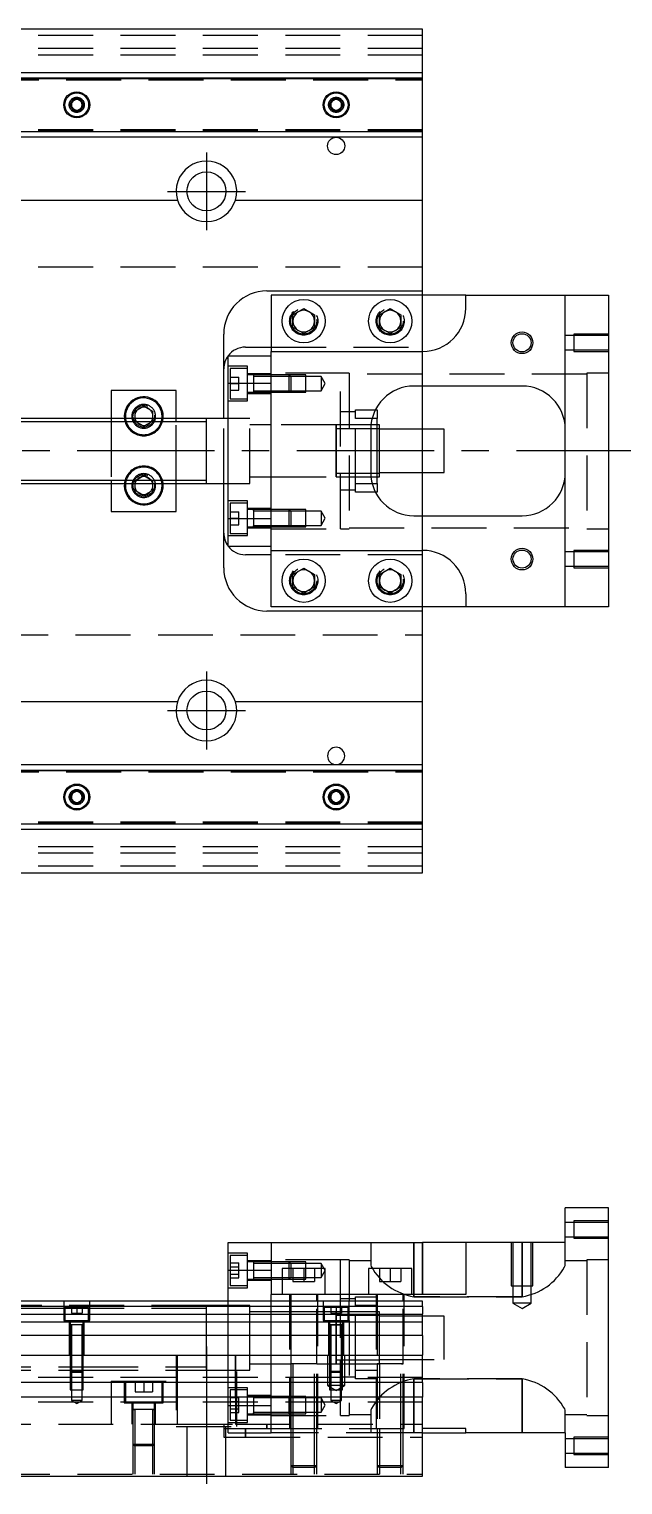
# Model space of a CAD drawing. Extents: x -14 to 591, y -284 to 102.
# Drawn here: x 249 to 386.3, y -239 to 97.5 of the extents above; entities that cross this region are included whole.
import ezdxf

# ---------------------------------------------------------------- set-up
doc = ezdxf.new("R2010")
doc.units = 0
doc.linetypes.add('CENTER', pattern=[50.8, 31.75, -6.35, 6.35, -6.35])
doc.linetypes.add('DASHED', pattern=[19.05, 12.7, -6.35])
doc.layers.get('0').update_dxf_attribs({"linetype": 'CONTINUOUS'})
doc.layers.add('CENTER', color=1, linetype='CENTER')

msp = doc.modelspace()

# ---------------------------------------------------------------- linework, layer by layer
at = {"color": 3, "linetype": 'DASHED'}
for p, q in [((340, 96), (0, 96)), ((340, 93), (0, 93)), ((340, 91.5), (0, 91.5)), ((238.5, 86.1), (340, 86.1)), ((238.5, 85.8), (340, 85.8)), ((245, 86.1147), (340, 86.1147)), ((258.5, 80), (258.516134, 80.21941)), ((321.477374, 80.25955), (321.5, 80)), ((340, 74.2), (238.5, 74.2)), ((340, 73.9), (238.5, 73.9)), ((340, 73.8853), (245, 73.8853)), ((340, 42.5), (12.1, 42.5)), ((340, 24), (340, 36)), ((315.477798, 30.364306), (315.5, 30)), ((329.5, 30), (329.520026, 30.346056)), ((375, 26.999994), (375, 23.000006)), ((383, 26.999994), (375, 26.999994)), ((305, 24), (340, 24)), ((340, 23), (340, 24)), ((375, 26.65), (373, 26.65)), ((383, 26.65), (375, 26.65)), ((305, 15.652476), (305, 22)), ((340, 15), (340, 23)), ((373, 23.35), (375, 23.35)), ((375, 23.35), (383, 23.35)), ((375, 23.000006), (383, 23.000006)), ((299.5, 19.55635), (295, 19.55635)), ((295.5, 19.05635), (295.5, 12.05635)), ((299.5, 19.05635), (295.5, 19.05635)), ((295.5, 17.05635), (297.5, 17.05635)), ((297.5, 15.55635), (297.5, 17.05635)), ((299.5, 11.55635), (299.5, 19.55635)), ((305, 17.80635), (299.5, 17.80635)), ((300.9, 17.55635), (299.5, 17.55635)), ((300.9, 17.55635), (300.895, 17.55635)), ((300.9, 17.556354), (300.9, 13.556344)), ((300.9, 17.55635), (300.9, 17.339888)), ((300.905, 17.55635), (300.9, 17.55635)), ((305, 17.55635), (300.9, 17.55635)), ((300.9, 17.339888), (300.9, 13.77281)), ((305, 17.20635), (300.9, 17.20635)), ((321, 18), (305, 18)), ((309.15, 17.55635), (305, 17.55635)), ((309.150006, 17.556344), (305, 17.556344)), ((309.5, 17.20635), (305, 17.20635)), ((309.15, 13.55635), (309.15, 17.55635)), ((309.5, 17.20635), (309.15, 17.55635)), ((313, 17.556344), (309.150006, 17.556344)), ((309.5, 17.20635), (309.5, 13.90635)), ((313, 17.20635), (309.5, 17.20635)), ((313, 13.556354), (313, 17.556344)), ((316.5, 17.20635), (313, 17.20635)), ((316.5, 17.20635), (316.5, 13.90635)), ((317.452628, 15.55635), (316.5, 17.20635)), ((321, -18), (321, 18)), ((323, 18), (321, 18)), ((323, 18), (323, -18)), ((378, 17.75), (323, 17.75)), ((378, 18), (378, -18)), ((383, 18), (378, 18)), ((295.5, 15.55635), (297.5, 15.55635)), ((295.5, 14.05635), (297.5, 14.05635)), ((297.5, 14.05635), (297.5, 15.55635)), ((299.5, 13.55635), (300.9, 13.55635)), ((300.895, 13.55635), (300.9, 13.55635)), ((300.9, 13.90635), (305, 13.90635)), ((300.9, 13.77281), (300.9, 13.55635)), ((300.9, 13.55635), (300.905, 13.55635)), ((300.9, 13.55635), (305, 13.55635)), ((305, 13.90635), (309.5, 13.90635)), ((305, 13.556354), (309.15, 13.556354)), ((305, 13.55635), (309.15, 13.55635)), ((309.15, 13.55635), (309.5, 13.90635)), ((309.15, 13.556354), (313, 13.556354)), ((309.5, 13.90635), (313, 13.90635)), ((313, 13.90635), (316.5, 13.90635)), ((316.5, 13.90635), (317.452628, 15.55635)), ((295, 11.55635), (299.5, 11.55635)), ((295.5, 12.05635), (299.5, 12.05635)), ((299.5, 13.30635), (305, 13.30635)), ((268, 7.5), (268, 6.75)), ((268, 6.75), (268, -6.75)), ((273.5, 6.8453), (273.5, 7.5)), ((273.665064, 6.75), (273.5, 6.8453)), ((275.5, 5.690598), (273.665064, 6.75)), ((277.334936, 6.75), (275.5, 5.690598)), ((277.5, 6.8453), (277.334936, 6.75)), ((277.5, 7.5), (277.5, 6.8453)), ((277.983582, 8.286038), (278, 8)), ((283, 6.75), (283, 7.5)), ((283, -6.75), (283, 6.75)), ((294, -7.5), (294, 7.5)), ((300, 7.5), (295, 7.5)), ((300, -7.5), (300, 7.5)), ((324.5, 9), (321, 9)), ((324.5, 9.5), (329.069714, 9.5)), ((324.5, 7.5), (324.5, 9.5)), ((324.5, -7.5), (324.5, 7.5)), ((328.317542, 7.5), (324.5, 7.5)), ((305, 6), (300, 6)), ((320, 6), (305, 6)), ((320, 6), (319.995, 6)), ((320, -6.000006), (320, 6.000006)), ((320, 6), (320, -6)), ((320.005, 6), (320, 6)), ((321, 6), (320, 6)), ((321, 5.125), (320, 5.125)), ((324.5, 6), (321, 6)), ((324.5, 5.125), (321, 5.125)), ((328.050126, 6), (324.5, 6)), ((328.000782, 5.125), (324.5, 5.125)), ((340, -5), (340, 5)), ((273.665064, -6.75), (275.5, -5.690598)), ((275.5, -5.690598), (277.334936, -6.75)), ((300, -6), (305, -6)), ((305, -6), (320, -6)), ((319.995, -6), (320, -6)), ((320, -5.125), (321, -5.125)), ((320, -6), (320.005, -6)), ((320, -6), (321, -6)), ((321, -5.125), (324.5, -5.125)), ((321, -6), (324.5, -6)), ((324.5, -5.125), (328.000782, -5.125)), ((324.5, -6), (328.050126, -6)), ((268, -6.75), (268, -7.5)), ((273.5, -6.8453), (273.665064, -6.75)), ((273.5, -7.5), (273.5, -6.8453)), ((277.334936, -6.75), (277.5, -6.8453)), ((277.5, -6.8453), (277.5, -7.5)), ((277.983582, -7.713962), (278, -8)), ((283, -7.5), (283, -6.75)), ((295, -7.5), (300, -7.5)), ((321, -9), (324.5, -9)), ((324.5, -7.5), (328.317542, -7.5)), ((324.5, -9.5), (324.5, -7.5)), ((329.069714, -9.5), (324.5, -9.5)), ((299.5, -11.55635), (295, -11.55635)), ((295.5, -12.05635), (295.5, -19.05635)), ((299.5, -12.05635), (295.5, -12.05635)), ((299.5, -19.55635), (299.5, -11.55635)), ((305, -13.30635), (299.5, -13.30635)), ((295.5, -14.05635), (297.5, -14.05635)), ((295.5, -15.55635), (297.5, -15.55635)), ((297.5, -15.55635), (297.5, -14.05635)), ((297.5, -17.05635), (297.5, -15.55635)), ((300.9, -13.55635), (299.5, -13.55635)), ((300.9, -13.55635), (300.895, -13.55635)), ((300.9, -13.556344), (300.9, -17.556354)), ((300.9, -13.55635), (300.9, -13.77281)), ((300.9, -13.773058), (300.9, -13.55635)), ((305, -13.55635), (300.9, -13.55635)), ((300.905, -13.55635), (300.9, -13.55635)), ((300.9, -13.77281), (300.9, -17.339888)), ((305, -13.90635), (300.9, -13.90635)), ((309.15, -13.55635), (305, -13.55635)), ((309.15, -13.556352), (305, -13.556354)), ((309.5, -13.90635), (305, -13.90635)), ((305, -22), (305, -15.652476)), ((309.15, -17.55635), (309.15, -13.55635)), ((309.5, -13.90635), (309.15, -13.55635)), ((313, -13.556354), (309.15, -13.556352)), ((309.5, -13.90635), (309.5, -17.20635)), ((313, -13.90635), (309.5, -13.90635)), ((313, -17.556344), (313, -13.556354)), ((316.5, -13.90635), (313, -13.90635)), ((316.5, -13.90635), (316.5, -17.20635)), ((317.452628, -15.55635), (316.5, -13.90635)), ((316.5, -17.20635), (317.452628, -15.55635)), ((340, -23), (340, -15)), ((295, -19.55635), (299.5, -19.55635)), ((295.5, -17.05635), (297.5, -17.05635)), ((295.5, -19.05635), (299.5, -19.05635)), ((299.5, -17.55635), (300.9, -17.55635)), ((299.5, -17.80635), (305, -17.80635)), ((300.895, -17.55635), (300.9, -17.55635)), ((300.9, -17.20635), (305, -17.20635)), ((300.9, -17.55635), (300.9, -17.339682)), ((300.9, -17.339888), (300.9, -17.55635)), ((300.9, -17.55635), (305, -17.55635)), ((300.9, -17.55635), (300.905, -17.55635)), ((305, -17.20635), (309.5, -17.20635)), ((305, -17.556344), (309.15, -17.556346)), ((305, -17.55635), (309.15, -17.55635)), ((305, -18), (321, -18)), ((309.15, -17.55635), (309.5, -17.20635)), ((309.15, -17.556346), (313, -17.556344)), ((309.5, -17.20635), (313, -17.20635)), ((313, -17.20635), (316.5, -17.20635)), ((321, -18), (323, -18)), ((323, -17.75), (378, -17.75)), ((378, -18), (383, -18)), ((340, -24), (340, -23)), ((375, -23.35), (373, -23.35)), ((375, -23.000006), (375, -26.999994)), ((383, -23.000006), (375, -23.000006)), ((383, -23.35), (375, -23.35)), ((340, -24), (305, -24)), ((340, -36), (340, -24)), ((373, -26.65), (375, -26.65)), ((375, -26.65), (383, -26.65)), ((309.5, -30), (309.520026, -29.653944)), ((335.477798, -29.635694), (335.5, -30)), ((375, -26.999994), (383, -26.999994)), ((12.1, -42.5), (340, -42.5)), ((238.5, -73.9), (340, -73.9)), ((245, -73.8853), (340, -73.8853)), ((238.5, -74.2), (340, -74.2)), ((261.477374, -79.74045), (261.5, -80)), ((318.5, -80), (318.516134, -79.78059)), ((340, -85.8), (238.5, -85.8)), ((340, -86.1), (238.5, -86.1)), ((340, -86.1147), (245, -86.1147)), ((340, -91.5), (0, -91.5)), ((340, -93), (0, -93)), ((340, -96), (0, -96)), ((375, -177.990006), (375, -181.989994)), ((383, -177.990006), (375, -177.990006)), ((375, -178.34), (373, -178.34)), ((373, -181.64), (375, -181.64)), ((383, -178.34), (375, -178.34)), ((375, -181.64), (383, -181.64)), ((328, -182.99), (328, -187.958778)), ((338, -195.499874), (338, -182.99)), ((338, -182.99), (338, -194.99)), ((340, -182.99), (340, -194.99)), ((360.500006, -182.99), (360.500006, -192.99)), ((360.9, -182.99), (360.9, -192.99)), ((363, -182.99), (363, -195.499874)), ((363, -195.499874), (363, -182.99)), ((365.1, -192.99), (365.1, -182.99)), ((365.499994, -192.99), (365.499994, -182.99)), ((373, -187.958778), (373, -182.99)), ((375, -181.989994), (383, -181.989994)), ((299.5, -185.43365), (295, -185.43365)), ((295.5, -185.93365), (295.5, -189.43365)), ((299.5, -185.93365), (295.5, -185.93365)), ((295.5, -187.7016), (297.5, -187.7016)), ((297.5, -188.567626), (297.5, -187.7016)), ((299.5, -193.43365), (299.5, -185.43365)), ((305, -187.18365), (299.5, -187.18365)), ((300.9, -187.43365), (299.5, -187.43365)), ((300.9, -187.43365), (300.895, -187.43365)), ((300.9, -187.43365), (300.9, -187.650318)), ((300.905, -187.43365), (300.9, -187.43365)), ((305, -187.43365), (300.9, -187.43365)), ((300.9, -187.650318), (300.9, -188.018664)), ((300.9, -188.018664), (300.9, -189.43365)), ((321, -186.99), (305, -186.99)), ((309.15, -187.43365), (305, -187.43365)), ((309.15, -187.433654), (305, -187.433656)), ((309.15, -188.99), (309.15, -187.43365)), ((309.5, -187.78365), (309.15, -187.43365)), ((313, -187.433656), (309.15, -187.433654)), ((309.5, -187.78365), (309.5, -188.99)), ((313, -187.78365), (309.5, -187.78365)), ((313, -188.99), (313, -187.433656)), ((316.5, -187.78365), (313, -187.78365)), ((316.5, -187.78365), (316.5, -191.08365)), ((317.452628, -189.43365), (316.5, -187.78365)), ((321, -194.99), (321, -186.99)), ((323, -186.99), (321, -186.99)), ((323, -186.99), (323, -196.49)), ((328, -187.24), (323, -187.24)), ((328, -187.958778), (328.034792, -188.2257)), ((328.034792, -188.2257), (328.13642, -188.531226)), ((372.823178, -188.624328), (372.954746, -188.26671)), ((372.954746, -188.26671), (373, -187.958778)), ((378, -187.24), (373, -187.24)), ((378, -186.99), (378, -222.99)), ((383, -186.99), (378, -186.99)), ((295.5, -188.567626), (297.5, -188.567626)), ((295.5, -189.43365), (295.5, -192.93365)), ((295.5, -190.299676), (297.5, -190.299676)), ((295.5, -191.165702), (297.5, -191.165702)), ((297.5, -190.299676), (297.5, -188.567626)), ((297.5, -191.165702), (297.5, -190.299676)), ((299.5, -191.43365), (300.9, -191.43365)), ((299.5, -191.68365), (305, -191.68365)), ((300.895, -191.43365), (300.9, -191.43365)), ((300.9, -189.43365), (300.9, -190.84871)), ((300.9, -190.84871), (300.9, -191.216942)), ((300.9, -191.216942), (300.9, -191.43365)), ((300.9, -191.43365), (300.905, -191.43365)), ((300.9, -191.43365), (305, -191.43365)), ((305, -191.433646), (307.5, -191.433646)), ((305, -191.43365), (307.5, -191.43365)), ((307.5, -191.433646), (309.15, -191.433648)), ((307.5, -191.43365), (309.15, -191.43365)), ((309.15, -189.43365), (309.15, -188.99)), ((309.15, -191.43365), (309.15, -189.43365)), ((309.15, -191.43365), (309.5, -191.08365)), ((309.15, -191.433648), (313, -191.433646)), ((309.5, -188.99), (309.5, -189.43365)), ((309.5, -189.43365), (309.5, -191.08365)), ((309.5, -191.08365), (313, -191.08365)), ((310, -188.99), (310, -191.99)), ((312.5, -188.99), (312.5, -191.99)), ((313, -191.433646), (313, -188.99)), ((313, -191.08365), (316.5, -191.08365)), ((315, -188.99), (315, -191.99)), ((316.5, -191.08365), (317.452628, -189.43365)), ((330, -188.99), (330, -191.99)), ((332.5, -188.99), (332.5, -191.99)), ((335, -188.99), (335, -191.99)), ((295, -193.43365), (299.5, -193.43365)), ((295.5, -192.93365), (299.5, -192.93365)), ((309.25, -194.99), (309.25, -225.99)), ((309.5, -194.99), (309.5, -196.49)), ((310, -191.99), (312.5, -191.99)), ((312.5, -191.99), (315, -191.99)), ((315.5, -196.49), (315.5, -194.99)), ((315.75, -225.99), (315.75, -194.99)), ((321, -196.49), (321, -194.99)), ((329.25, -194.99), (329.25, -225.99)), ((329.5, -194.99), (329.5, -196.49)), ((330, -191.99), (332.5, -191.99)), ((332.5, -191.99), (335, -191.99)), ((335.5, -196.49), (335.5, -194.99)), ((335.75, -225.99), (335.75, -194.99)), ((338, -194.99), (338, -195.499874)), ((360.500006, -192.99), (365.499994, -192.99)), ((360.9, -192.99), (360.9, -196.99)), ((365.1, -196.99), (365.1, -192.99)), ((290, -197.49), (238.5, -197.49)), ((257.25, -198.24), (238.5, -198.24)), ((257, -196.49), (257, -200.99)), ((262.75, -197.99), (257.25, -197.99)), ((257.25, -197.99), (257.25, -200.99)), ((262.75, -198.24), (257.25, -198.24)), ((258.75, -197.99), (258.75, -199.29)), ((260, -197.99), (260, -199.29)), ((261.25, -197.99), (261.25, -199.29)), ((262.75, -200.99), (262.75, -197.99)), ((290, -198.24), (262.75, -198.24)), ((263, -200.99), (263, -196.49)), ((290, -197.49), (289.995, -197.49)), ((290, -204.789932), (290, -197.489994)), ((290, -197.490668), (290, -197.49)), ((295, -197.49), (290, -197.49)), ((290.005, -197.49), (290, -197.49)), ((290, -198.038872), (290, -197.490668)), ((290, -204.78995), (290, -198.038872)), ((295, -208.99), (295, -196.49)), ((300, -197.49), (295, -197.49)), ((300, -204.99), (300, -197.49)), ((305, -208.99), (305, -196.49)), ((309.5, -196.49), (309.5, -208.99)), ((315.5, -210.995), (315.5, -196.49)), ((317, -196.49), (317, -200.99)), ((322.75, -197.99), (317.25, -197.99)), ((317.25, -197.99), (317.25, -200.99)), ((318.75, -197.99), (318.75, -199.29)), ((320, -197.99), (320, -199.29)), ((324.5, -195.99), (321, -195.99)), ((321, -197.99), (321, -196.49)), ((321, -204.99), (321, -197.99)), ((321.25, -197.99), (321.25, -199.29)), ((322.75, -200.99), (322.75, -197.99)), ((323, -200.99), (323, -196.49)), ((324.5, -195.49), (329.5, -195.49)), ((324.5, -196.49), (324.5, -195.49)), ((324.5, -197.49), (324.5, -196.49)), ((329.5, -197.49), (324.5, -197.49)), ((324.5, -212.49), (324.5, -197.49)), ((329.5, -196.49), (329.5, -210.995)), ((335.5, -210.995), (335.5, -196.49)), ((338, -195.499874), (363, -195.499874)), ((363, -195.499874), (338, -195.499874)), ((365.1, -196.99), (360.9, -196.99)), ((360.9, -196.99), (363, -198.202436)), ((363, -198.202436), (365.1, -196.99)), ((257, -200.99), (263, -200.99)), ((258.25, -200.99), (258.25, -208.99)), ((258.5, -200.99), (258.5, -201.99)), ((258.75, -199.29), (260, -199.29)), ((260, -199.29), (261.25, -199.29)), ((261.5, -201.99), (261.5, -200.99)), ((261.75, -208.99), (261.75, -200.99)), ((305, -198.99), (300, -198.99)), ((309.5, -198.99), (305, -198.99)), ((315.5, -198.99), (309.5, -198.99)), ((317.25, -198.99), (315.5, -198.99)), ((317, -200.99), (323, -200.99)), ((320.005, -198.99), (317.25, -198.99)), ((318.25, -200.99), (318.25, -208.99)), ((318.5, -200.99), (318.5, -201.99)), ((318.75, -199.29), (320, -199.29)), ((321, -198.99), (319.995, -198.99)), ((320, -210.990006), (320, -198.989994)), ((320, -198.99), (320, -204.789946)), ((320, -199.664966), (320, -198.99)), ((320, -199.29), (321.25, -199.29)), ((320, -199.865), (320, -210.115)), ((321, -199.865), (320, -199.865)), ((322.75, -198.99), (321, -198.99)), ((322.75, -199.865), (321, -199.865)), ((321.5, -201.99), (321.5, -200.99)), ((321.75, -208.99), (321.75, -200.99)), ((324.5, -198.99), (322.75, -198.99)), ((324.5, -199.865), (322.75, -199.865)), ((323, -200.99), (323, -222.99)), ((329.5, -198.99), (324.5, -198.99)), ((329.5, -199.865), (324.5, -199.865)), ((330, -198.99), (329.5, -198.99)), ((330, -199.865), (329.5, -199.865)), ((330, -204.99), (330, -198.99)), ((335.5, -199.99), (330, -199.99)), ((340, -199.99), (335.5, -199.99)), ((345, -199.99), (340, -199.99)), ((345, -204.99), (345, -199.99)), ((261.500006, -201.99), (258.499994, -201.99)), ((258.5, -201.985), (258.5, -201.99)), ((258.624678, -201.99), (258.5, -201.99)), ((258.5, -201.99), (258.5, -208.99)), ((258.5, -201.99), (258.5, -201.995)), ((259.998804, -201.99), (258.624678, -201.99)), ((258.75, -201.99), (258.75, -208.99)), ((261.37533, -201.99), (259.998804, -201.99)), ((261.25, -208.99), (261.25, -201.99)), ((261.5, -201.99), (261.37533, -201.99)), ((261.5, -201.99), (261.5, -201.985)), ((261.5, -208.99), (261.5, -201.99)), ((261.5, -201.995), (261.5, -201.99)), ((290, -208.99), (290, -204.789932)), ((290, -205.190038), (290, -204.78995)), ((290, -208.99023), (290, -205.190038)), ((300, -208.99), (300, -204.99)), ((321.500006, -201.99), (318.499994, -201.99)), ((319.998804, -201.99), (318.499994, -201.99)), ((318.5, -201.985), (318.5, -201.99)), ((318.5, -201.99), (318.62467, -201.99)), ((318.624678, -201.99), (318.5, -201.99)), ((318.5, -201.99), (318.5, -201.995)), ((318.5, -201.99), (318.5, -208.99)), ((318.62467, -201.99), (321.375392, -201.99)), ((319.998804, -201.99), (318.624678, -201.99)), ((318.75, -201.99), (318.75, -208.99)), ((321.500006, -201.99), (319.998804, -201.99)), ((321.37533, -201.99), (319.998804, -201.99)), ((320, -204.789946), (320, -210.99)), ((321, -222.99), (321, -204.99)), ((321.25, -208.99), (321.25, -201.99)), ((321.5, -201.99), (321.37533, -201.99)), ((321.375392, -201.99), (321.5, -201.99)), ((321.5, -201.99), (321.5, -201.985)), ((321.5, -201.995), (321.5, -201.99)), ((321.5, -208.99), (321.5, -201.99)), ((330, -210.99), (330, -204.99)), ((345, -209.99), (345, -204.99)), ((236.708204, -211.74), (258.5, -211.74)), ((258.5, -208.99), (258.5, -212.74)), ((258.5, -211.74), (258.75, -211.74)), ((258.500006, -208.99), (258.500006, -212.740006)), ((258.75, -208.99), (258.75, -212.99)), ((258.75, -211.74), (261.25, -211.74)), ((261.25, -212.99), (261.25, -208.99)), ((261.25, -211.74), (261.5, -211.74)), ((261.499994, -212.740006), (261.499994, -208.99)), ((261.5, -212.74), (261.5, -208.99)), ((261.5, -211.74), (283.291796, -211.74)), ((283, -208.99), (283, -225.49)), ((283.291796, -215.29), (283.291796, -208.99)), ((283.291796, -218.69), (283.291796, -208.99)), ((283.291796, -211.74), (290, -211.74)), ((290, -212.490006), (290, -208.99)), ((290, -211.941128), (290, -208.99023)), ((290, -212.49), (290, -211.941128)), ((295, -215.29), (295, -208.99)), ((296.708204, -208.99), (296.708204, -215.29)), ((296.708204, -218.69), (296.708204, -208.99)), ((297, -225.49), (297, -208.99)), ((300, -212.49), (300, -208.99)), ((300, -210.99), (305, -210.99)), ((305, -215.29), (305, -208.99)), ((305, -210.99), (309.39999, -210.99)), ((309.39999, -210.99), (309.5, -210.99)), ((315.500006, -210.99), (309.499994, -210.99)), ((309.5, -208.99), (309.5, -210.99)), ((309.5, -210.985), (309.5, -210.99)), ((309.849602, -210.99), (309.5, -210.99)), ((309.5, -210.99), (309.5, -210.995)), ((309.5, -210.99), (309.5, -215.29)), ((315.15035, -210.99), (309.849602, -210.99)), ((310, -210.99), (310, -215.29)), ((315, -225.99), (315, -210.99)), ((315.5, -210.99), (315.15035, -210.99)), ((315.5, -225.99), (315.5, -210.985)), ((315.500006, -210.99), (315.60001, -210.99)), ((315.60001, -210.99), (320.005, -210.99)), ((318, -208.99), (318, -215.99)), ((318.5, -208.99), (318.5, -212.74)), ((318.500006, -208.99), (318.500006, -212.740006)), ((318.75, -208.99), (318.75, -212.99)), ((319.995, -210.99), (329.39999, -210.99)), ((320, -210.990006), (320, -210.115)), ((320, -210.115), (330, -210.115)), ((320.005, -210.99), (329.5, -210.99)), ((321.25, -212.99), (321.25, -208.99)), ((321.499994, -212.740006), (321.499994, -208.99)), ((321.5, -212.74), (321.5, -208.99)), ((322, -215.99), (322, -208.99)), ((329.39999, -210.99), (329.5, -210.99)), ((329.5, -210.985), (329.5, -225.99)), ((329.5, -210.99), (329.84965, -210.99)), ((329.849602, -210.99), (329.5, -210.99)), ((335.15035, -210.99), (329.849602, -210.99)), ((330, -209.99), (345, -209.99)), ((330, -210.99), (330, -225.99)), ((335, -225.99), (335, -210.99)), ((335.150204, -210.99), (335.5, -210.99)), ((335.5, -210.99), (335.15035, -210.99)), ((335.5, -225.99), (335.5, -210.985)), ((340, -214.14), (0, -214.14)), ((236.708204, -212.49), (258.5, -212.49)), ((258.5, -212.49), (258.75, -212.49)), ((258.5, -212.74), (261.5, -212.74)), ((258.5, -212.74), (258.75, -212.99)), ((258.500006, -212.740006), (258.500006, -215.29)), ((258.500006, -215.29), (258.500006, -216.99)), ((258.75, -212.49), (261.25, -212.49)), ((261.25, -212.99), (258.75, -212.99)), ((258.75, -212.99), (258.75, -216.99)), ((261.25, -212.49), (261.5, -212.49)), ((261.25, -212.99), (261.5, -212.74)), ((261.25, -216.99), (261.25, -212.99)), ((261.499994, -215.29), (261.499994, -212.740006)), ((261.499994, -216.99), (261.499994, -215.29)), ((261.5, -212.49), (283.291796, -212.49)), ((268, -214.99), (268, -215.29)), ((268, -214.99), (283, -214.99)), ((268, -215.29), (268, -218.69)), ((271, -214.99), (271, -219.99)), ((271.25, -214.99), (271.25, -215.29)), ((271.25, -215.29), (271.25, -218.69)), ((273.5, -214.99), (273.5, -217.49)), ((275.5, -214.99), (275.5, -217.49)), ((277.5, -214.99), (277.5, -217.49)), ((279.75, -215.29), (279.75, -214.99)), ((279.75, -218.69), (279.75, -215.29)), ((280, -219.99), (280, -214.99)), ((283.291796, -212.49), (290, -212.49)), ((283.291796, -218.69), (283.291796, -215.29)), ((289.995, -212.49), (290, -212.49)), ((290, -212.49), (295, -212.49)), ((290, -212.49), (290.005, -212.49)), ((295, -212.49), (296.708204, -212.49)), ((295, -218.69), (295, -215.29)), ((296.708204, -212.49), (300, -212.49)), ((296.708204, -215.29), (296.708204, -218.69)), ((305, -218.69), (305, -215.29)), ((309.5, -215.29), (309.5, -218.69)), ((310, -215.29), (310, -218.69)), ((318.5, -212.74), (321.5, -212.74)), ((318.5, -212.74), (318.75, -212.99)), ((318.500006, -212.740006), (318.500006, -215.29)), ((318.500006, -215.29), (318.500006, -216.99)), ((321.25, -212.99), (318.75, -212.99)), ((318.75, -212.99), (318.75, -216.99)), ((321, -213.99), (324.5, -213.99)), ((321.25, -212.99), (321.5, -212.74)), ((321.25, -216.99), (321.25, -212.99)), ((321.499994, -215.29), (321.499994, -212.740006)), ((321.499994, -216.99), (321.499994, -215.29)), ((324.5, -212.49), (329.5, -212.49)), ((324.5, -214.49), (324.5, -212.49)), ((329.5, -214.49), (324.5, -214.49)), ((363, -214.480126), (338, -214.480126)), ((338, -214.480126), (363, -214.480126)), ((338, -226.99), (338, -214.480126)), ((338, -214.480126), (338, -225.99)), ((363, -214.480126), (363, -226.99)), ((363, -226.99), (363, -214.480126)), ((258.500006, -216.99), (261.499994, -216.99)), ((258.75, -216.99), (258.75, -219.49)), ((261.25, -219.49), (261.25, -216.99)), ((268, -218.69), (268, -224.99)), ((271.25, -218.69), (271.25, -219.99)), ((273.5, -217.49), (275.5, -217.49)), ((275.5, -217.49), (277.5, -217.49)), ((279.75, -219.99), (279.75, -218.69)), ((283.291796, -224.99), (283.291796, -218.69)), ((299.5, -216.54635), (295, -216.54635)), ((295, -220.642476), (295, -218.69)), ((295.5, -217.04635), (295.5, -218.69)), ((296.708204, -217.04635), (295.5, -217.04635)), ((295.5, -218.69), (295.5, -220.54635)), ((299.5, -217.04635), (296.708204, -217.04635)), ((296.708204, -218.69), (296.708204, -224.99)), ((299.5, -224.54635), (299.5, -216.54635)), ((305, -218.29635), (299.5, -218.29635)), ((300.9, -218.54635), (299.5, -218.54635)), ((300.9, -218.54635), (300.895, -218.54635)), ((300.9, -218.54635), (300.9, -218.689586)), ((305, -218.54635), (300.9, -218.54635)), ((300.905, -218.54635), (300.9, -218.54635)), ((300.9, -218.689586), (300.9, -218.763016)), ((309.15, -218.54635), (305, -218.54635)), ((309.15, -218.546352), (305, -218.546354)), ((305, -225.99), (305, -218.69)), ((309.15, -218.69), (309.15, -218.54635)), ((309.29365, -218.69), (309.15, -218.54635)), ((309.5, -218.546354), (309.15, -218.546352)), ((309.15, -220.54635), (309.15, -218.69)), ((309.5, -218.89635), (309.29365, -218.69)), ((310, -218.546354), (309.5, -218.546354)), ((309.5, -218.69), (309.5, -225.99)), ((313, -218.546354), (310, -218.546354)), ((310, -218.69), (310, -225.99)), ((313, -222.546344), (313, -218.546354)), ((322, -215.99), (318, -215.99)), ((318, -215.99), (320, -217.1447)), ((318.500006, -216.99), (321.499994, -216.99)), ((318.75, -216.99), (318.75, -219.49)), ((320, -217.1447), (322, -215.99)), ((321.25, -219.49), (321.25, -216.99)), ((340, -219.84), (0, -219.84)), ((261.25, -219.49), (258.75, -219.49)), ((258.75, -219.49), (260, -220.211688)), ((260, -220.211688), (261.25, -219.49)), ((271, -219.99), (280, -219.99)), ((272.75, -219.99), (272.75, -224.99)), ((278.000006, -221.59), (272.999994, -221.59)), ((273, -219.99), (273, -221.595)), ((273, -221.585), (273, -224.99)), ((273, -221.59), (273.257448, -221.59)), ((273.257468, -221.59), (273, -221.59)), ((277.742552, -221.59), (273.257468, -221.59)), ((273.4, -221.59), (273.4, -224.99)), ((277.6, -224.99), (277.6, -221.59)), ((278, -221.59), (277.742552, -221.59)), ((277.742602, -221.59), (278, -221.59)), ((278, -221.595), (278, -219.99)), ((278, -224.99), (278, -221.585)), ((278.25, -224.99), (278.25, -219.99)), ((295, -226.99), (295, -220.642476)), ((295, -220.642476), (305, -220.642476)), ((295.5, -218.814298), (297.5, -218.814298)), ((295.5, -219.680324), (297.5, -219.680324)), ((295.5, -220.54635), (295.5, -224.04635)), ((295.5, -221.412374), (297.5, -221.412374)), ((297.5, -219.680324), (297.5, -218.814298)), ((297.5, -221.412374), (297.5, -219.680324)), ((297.5, -222.2784), (297.5, -221.412374)), ((300.9, -218.763016), (300.9, -219.131362)), ((305, -218.89635), (300.9, -218.89635)), ((300.9, -219.13136), (300.9, -220.406302)), ((300.9, -219.131362), (300.9, -220.54635)), ((300.9, -220.54635), (300.9, -221.961408)), ((300.9, -220.686396), (300.9, -221.961412)), ((300.9, -221.961408), (300.9, -222.32964)), ((309.5, -218.89635), (305, -218.89635)), ((309.15, -222.54635), (309.15, -220.54635)), ((313, -218.89635), (309.5, -218.89635)), ((316.5, -218.89635), (313, -218.89635)), ((316.5, -218.89635), (316.5, -222.19635)), ((317.452628, -220.54635), (316.5, -218.89635)), ((316.5, -222.19635), (317.452628, -220.54635)), ((321.25, -219.49), (318.75, -219.49)), ((318.75, -219.49), (320, -220.211688)), ((320, -220.211688), (321.25, -219.49)), ((328.045254, -221.71329), (328, -222.021222)), ((328, -222.021222), (328, -226.99)), ((328.176822, -221.355672), (328.045254, -221.71329)), ((372.965208, -221.7543), (372.86358, -221.448774)), ((373, -222.021222), (372.965208, -221.7543)), ((373, -226.99), (373, -222.021222)), ((236.708204, -224.99), (283.291796, -224.99)), ((273, -224.99), (273, -229.59)), ((273.000006, -224.99), (273.000002, -229.59)), ((273.4, -224.99), (273.4, -229.99)), ((277.6, -229.99), (277.6, -224.99)), ((277.999998, -229.59), (277.999994, -224.99)), ((278, -229.59), (278, -224.99)), ((283.291796, -224.99), (296.708204, -224.99)), ((294, -224.99), (294, -225.99)), ((295, -224.54635), (299.5, -224.54635)), ((295.5, -222.2784), (297.5, -222.2784)), ((295.5, -224.04635), (299.5, -224.04635)), ((296.708204, -224.99), (340, -224.99)), ((299.5, -222.54635), (300.905, -222.54635)), ((299.5, -222.79635), (305, -222.79635)), ((300.895, -222.54635), (305, -222.546346)), ((300.9, -222.19635), (305, -222.19635)), ((300.9, -222.32964), (300.9, -222.54635)), ((300.9, -222.54635), (300.9, -222.329682)), ((304, -225.99), (304, -224.99)), ((304, -224.99), (304, -225.99)), ((305, -222.19635), (309.5, -222.19635)), ((305, -222.19635), (309.5, -222.19635)), ((305, -222.546344), (309.15, -222.546346)), ((305, -222.546346), (309.15, -222.54635)), ((305, -222.99), (321, -222.99)), ((305, -222.99), (321, -222.99)), ((309.15, -222.54635), (309.5, -222.19635)), ((309.15, -222.546346), (313, -222.546344)), ((309.5, -222.19635), (313, -222.19635)), ((313, -222.19635), (316.5, -222.19635)), ((321, -222.99), (323, -222.99)), ((323, -222.74), (328, -222.74)), ((373, -222.74), (378, -222.74)), ((378, -222.99), (383, -222.99)), ((283, -225.49), (297, -225.49)), ((285.5, -225.49), (285.5, -236.99)), ((294, -225.99), (304, -225.99)), ((294, -225.99), (294, -227.99)), ((294, -227.99), (299, -227.99)), ((294.5, -236.99), (294.5, -225.49)), ((295, -226.99), (305, -226.99)), ((299, -227.99), (299, -225.99)), ((299, -225.99), (299, -227.99)), ((299, -227.99), (340, -227.99)), ((304, -225.99), (340, -225.99)), ((305, -226.99), (305, -225.99)), ((335, -226.99), (305, -226.99)), ((309.5, -225.99), (309.5, -234.49)), ((309.500006, -225.99), (309.500002, -234.49)), ((310, -225.99), (310, -234.99)), ((315, -234.99), (315, -225.99)), ((315.499998, -234.49), (315.499994, -225.99)), ((315.5, -234.49), (315.5, -225.99)), ((329.5, -225.99), (329.5, -234.49)), ((329.500006, -225.99), (329.500002, -234.49)), ((330, -225.99), (330, -234.99)), ((335, -234.99), (335, -225.99)), ((335.5, -226.99), (335, -226.99)), ((335.499998, -234.49), (335.499994, -225.99)), ((335.5, -234.49), (335.5, -225.99)), ((340, -226.99), (335.5, -226.99)), ((338, -225.99), (338, -226.99)), ((375, -228.34), (373, -228.34)), ((375, -227.990006), (375, -231.989994)), ((383, -227.990006), (375, -227.990006)), ((383, -228.34), (375, -228.34)), ((273, -229.59), (278, -229.59)), ((273, -229.59), (273.4, -229.99)), ((273.000002, -229.59), (273.000006, -236.49)), ((277.6, -229.99), (273.4, -229.99)), ((273.4, -229.99), (273.4, -236.49)), ((277.6, -229.99), (278, -229.59)), ((277.6, -236.49), (277.6, -229.99)), ((277.999994, -236.49), (277.999998, -229.59)), ((373, -231.64), (375, -231.64)), ((375, -231.64), (383, -231.64)), ((375, -231.989994), (383, -231.989994)), ((309.5, -234.49), (315.5, -234.49)), ((309.5, -234.49), (310, -234.99)), ((309.500002, -234.49), (309.500006, -236.49)), ((315, -234.99), (310, -234.99)), ((310, -234.99), (310, -236.49)), ((315, -234.99), (315.5, -234.49)), ((315, -236.49), (315, -234.99)), ((315.499994, -236.49), (315.499998, -234.49)), ((329.5, -234.49), (335.5, -234.49)), ((329.5, -234.49), (330, -234.99)), ((329.500002, -234.49), (329.500006, -236.49)), ((335, -234.99), (330, -234.99)), ((330, -234.99), (330, -236.49)), ((335, -234.99), (335.5, -234.49)), ((335, -236.49), (335, -234.99)), ((335.499994, -236.49), (335.499998, -234.49)), ((12.499994, -236.49), (340, -236.49))]:
    msp.add_line(p, q, dxfattribs=at)
at = {"color": 7, "linetype": 'CONTINUOUS'}
for p, q in [((340, 97.5), (245, 97.5)), ((340, 87.5), (340, 97.5)), ((245, 87.5), (340, 87.5)), ((340, 86.247728), (340, 87.5)), ((245, 86.247728), (340, 86.247728)), ((340, 73.752272), (340, 86.247728)), ((258.75, 80.721688), (260, 81.443376)), ((260, 81.443376), (261.25, 80.721688)), ((318.75, 80.721688), (320, 81.443376)), ((320, 81.443376), (321.25, 80.721688)), ((258.75, 79.278312), (258.75, 80.721688)), ((260, 78.556624), (258.75, 79.278312)), ((261.25, 79.278312), (260, 78.556624)), ((261.25, 80.721688), (261.25, 79.278312)), ((318.75, 79.278312), (318.75, 80.721688)), ((320, 78.556624), (318.75, 79.278312)), ((321.25, 79.278312), (320, 78.556624)), ((321.25, 80.721688), (321.25, 79.278312)), ((340, 73.752272), (245, 73.752272)), ((340, 72.5), (245, 72.5)), ((340, 72.5), (340, 73.752272)), ((340, 58), (340, 72.5)), ((245, 58), (283.291796, 58)), ((296.708204, 58), (340, 58)), ((340, 37), (340, 58)), ((304, 37), (340, 37)), ((305, 36), (305, 23)), ((350, 36), (305, 36)), ((340, 36), (340, 37)), ((350, 33), (350, 36)), ((350, 36), (373, 36)), ((373, -36), (373, 36)), ((373, 36), (383, 36)), ((383, 36), (383, -36)), ((310, 31.443376), (312.5, 32.886752)), ((310, 28.556624), (310, 31.443376)), ((312.5, 32.886752), (315, 31.443376)), ((315, 31.443376), (315, 28.556624)), ((330, 31.443376), (332.5, 32.886752)), ((330, 28.556624), (330, 31.443376)), ((332.5, 32.886752), (335, 31.443376)), ((335, 31.443376), (335, 28.556624)), ((294, 7.5), (294, 27)), ((312.5, 27.113248), (310, 28.556624)), ((315, 28.556624), (312.5, 27.113248)), ((332.5, 27.113248), (330, 28.556624)), ((335, 28.556624), (332.5, 27.113248)), ((299, 24), (305, 24)), ((295, 22), (305, 22)), ((295, 15.652476), (295, 22)), ((305, 15.652476), (305, 23)), ((305, 23), (340, 23)), ((283, 14), (268, 14)), ((268, 14), (268, 7.5)), ((283, 7.5), (283, 14)), ((295, 15.652476), (305, 15.652476)), ((295, -15.652476), (295, 15.652476)), ((305, -15.652476), (305, 15.652476)), ((305, -15.652476), (305, 15.652476)), ((363, 15), (338, 15)), ((340, 5), (340, 15)), ((273.5, 9.1547), (275.5, 10.309402)), ((275.5, 10.309402), (277.5, 9.1547)), ((290, 7.5), (245, 7.5)), ((273.5, 7.5), (273.5, 9.1547)), ((277.5, 9.1547), (277.5, 7.5)), ((290, 7.5), (289.995, 7.5)), ((290, -7.5), (290, 7.5)), ((295, 7.5), (290, 7.5)), ((290.005, 7.5), (290, 7.5)), ((329.5, 7.5), (328.317542, 7.5)), ((329.069714, 9.5), (329.5, 9.5)), ((329.5, 9.5), (329.5, 7.5)), ((329.5, -7.5), (329.5, 7.5)), ((328, 5), (328, -5)), ((329.5, 5.125), (328.000782, 5.125)), ((329.5, 6), (328.050126, 6)), ((330, 6), (329.5, 6)), ((330, 5.125), (329.5, 5.125)), ((330, -6), (330, 6)), ((345, 5), (330, 5)), ((345, -5), (345, 5)), ((328.000782, -5.125), (329.5, -5.125)), ((328.050126, -6), (329.5, -6)), ((329.5, -5.125), (330, -5.125)), ((329.5, -6), (330, -6)), ((330, -5), (345, -5)), ((340, -15), (340, -5)), ((245, -7.5), (290, -7.5)), ((268, -7.5), (268, -14)), ((273.5, -9.1547), (273.5, -7.5)), ((275.5, -10.309402), (273.5, -9.1547)), ((277.5, -9.1547), (275.5, -10.309402)), ((277.5, -7.5), (277.5, -9.1547)), ((283, -14), (283, -7.5)), ((289.995, -7.5), (290, -7.5)), ((290, -7.5), (295, -7.5)), ((290, -7.5), (290.005, -7.5)), ((294, -27), (294, -7.5)), ((328.317542, -7.5), (329.5, -7.5)), ((329.5, -9.5), (329.069714, -9.5)), ((329.5, -7.5), (329.5, -9.5)), ((268, -14), (283, -14)), ((295, -15.652476), (305, -15.652476)), ((295, -22), (295, -15.652476)), ((300.9, -13.556344), (300.9, -17.556354)), ((305, -23), (305, -15.652476)), ((338, -15), (363, -15)), ((295, -22), (305, -22)), ((305, -23), (340, -23)), ((305, -36), (305, -23)), ((305, -24), (299, -24)), ((310, -28.556624), (312.5, -27.113248)), ((310, -31.443376), (310, -28.556624)), ((312.5, -27.113248), (315, -28.556624)), ((315, -28.556624), (315, -31.443376)), ((330, -28.556624), (332.5, -27.113248)), ((330, -31.443376), (330, -28.556624)), ((332.5, -27.113248), (335, -28.556624)), ((335, -28.556624), (335, -31.443376)), ((312.5, -32.886752), (310, -31.443376)), ((315, -31.443376), (312.5, -32.886752)), ((332.5, -32.886752), (330, -31.443376)), ((335, -31.443376), (332.5, -32.886752)), ((350, -33), (350, -36)), ((340, -37), (304, -37)), ((350, -36), (305, -36)), ((340, -37), (340, -36)), ((340, -58), (340, -37)), ((373, -36), (350, -36)), ((383, -36), (373, -36)), ((283.291796, -58), (245, -58)), ((340, -58), (296.708204, -58)), ((340, -72.5), (340, -58)), ((245, -72.5), (340, -72.5)), ((245, -73.752272), (340, -73.752272)), ((340, -73.752272), (340, -72.5)), ((340, -86.247728), (340, -73.752272)), ((258.75, -79.278312), (260, -78.556624)), ((258.75, -80.721688), (258.75, -79.278312)), ((260, -81.443376), (258.75, -80.721688)), ((260, -78.556624), (261.25, -79.278312)), ((261.25, -80.721688), (260, -81.443376)), ((261.25, -79.278312), (261.25, -80.721688)), ((318.75, -79.278312), (320, -78.556624)), ((318.75, -80.721688), (318.75, -79.278312)), ((320, -81.443376), (318.75, -80.721688)), ((320, -78.556624), (321.25, -79.278312)), ((321.25, -80.721688), (320, -81.443376)), ((321.25, -79.278312), (321.25, -80.721688)), ((340, -86.247728), (245, -86.247728)), ((340, -87.5), (340, -86.247728)), ((340, -87.5), (245, -87.5)), ((340, -97.5), (340, -87.5)), ((245, -97.5), (340, -97.5)), ((373, -182.99), (373, -174.99)), ((383, -174.99), (373, -174.99)), ((383, -234.99), (383, -174.99)), ((295, -182.99), (305, -182.99)), ((295, -189.337524), (295, -182.99)), ((305, -182.99), (305, -194.99)), ((305, -182.99), (340, -182.99)), ((340, -194.99), (340, -182.99)), ((350, -182.99), (340, -182.99)), ((350, -182.99), (350, -194.99)), ((373, -182.99), (350, -182.99)), ((300.9, -187.433646), (300.9, -188.01866)), ((305, -187.78365), (300.9, -187.78365)), ((300.9, -188.01866), (300.9, -189.293604)), ((309.5, -187.78365), (305, -187.78365)), ((295, -196.49), (295, -189.337524)), ((295, -189.337524), (305, -189.337524)), ((300.9, -189.293604), (300.9, -189.573698)), ((300.9, -189.573698), (300.9, -190.848714)), ((300.9, -190.848714), (300.9, -191.433656)), ((300.9, -191.08365), (305, -191.08365)), ((305, -191.08365), (307.5, -191.08365)), ((317.5, -188.99), (307.5, -188.99)), ((307.5, -188.99), (307.5, -194.99)), ((307.5, -191.08365), (309.5, -191.08365)), ((317.5, -194.99), (317.5, -188.99)), ((337.5, -188.99), (327.5, -188.99)), ((327.5, -188.99), (327.5, -194.99)), ((337.5, -194.99), (337.5, -188.99)), ((305, -196.49), (305, -194.99)), ((350, -194.99), (305, -194.99)), ((340, -196.49), (238.5, -196.49)), ((340, -197.742272), (238.5, -197.742272)), ((340, -197.742272), (340, -196.49)), ((340, -197.742272), (340, -199.51668)), ((238.5, -199.51668), (340, -199.51668)), ((340, -201.413076), (238.5, -201.413076)), ((320, -204.99), (320, -198.989994)), ((340, -201.413076), (340, -199.51668)), ((340, -204.467372), (340, -201.413076)), ((340, -204.467372), (238.5, -204.467372)), ((259.998804, -201.99), (258.499994, -201.99)), ((261.500006, -201.99), (259.998804, -201.99)), ((340, -204.467372), (340, -208.99)), ((0, -208.99), (340, -208.99)), ((335.500006, -210.99), (329.499994, -210.99)), ((340, -215.29), (340, -208.99)), ((340, -215.29), (0, -215.29)), ((340, -215.29), (340, -218.69)), ((340, -218.69), (0, -218.69)), ((300.9, -218.546344), (300.9, -218.69)), ((300.9, -218.69), (300.9, -219.13136)), ((340, -236.99), (340, -218.69)), ((278.000006, -221.59), (272.999994, -221.59)), ((300.9, -220.406302), (300.9, -220.686396)), ((300.9, -221.961412), (300.9, -222.546354)), ((309.5, -218.89635), (305, -218.89635)), ((350, -225.99), (340, -225.99)), ((340, -226.99), (350, -226.99)), ((350, -226.99), (350, -225.99)), ((373, -226.99), (350, -226.99)), ((373, -226.99), (373, -234.99)), ((383, -234.99), (373, -234.99)), ((0, -236.99), (340, -236.99))]:
    msp.add_line(p, q, dxfattribs=at)
at = {"color": 3, "linetype": 'CONTINUOUS'}
for p, q in [((290, 6.75), (245, 6.75)), ((245, -6.75), (290, -6.75))]:
    msp.add_line(p, q, dxfattribs=at)
at = {"color": 7, "linetype": 'CONTINUOUS'}
for centre, radius in [((260, 80), 3), ((260, 80), 2.75), ((320, 80), 3), ((320, 80), 2.75), ((320, 70.5), 2), ((290, 60), 4.5), ((312.5, 30), 5), ((332.5, 30), 5), ((363, 25), 2.1), ((363, -25), 2.1), ((312.5, -30), 5), ((332.5, -30), 5), ((290, -60), 4.5), ((260, -80), 3), ((260, -80), 2.75), ((320, -80), 3), ((320, -80), 2.75)]:
    msp.add_circle(centre, radius, dxfattribs=at)
at = {"color": 3, "linetype": 'DASHED'}
for centre, radius in [((260, 80), 1.75), ((260, 80), 1.5), ((320, 80), 1.75), ((320, 80), 1.5), ((312.5, 30), 3.25), ((312.5, 30), 3), ((332.5, 30), 3.25), ((332.5, 30), 3), ((275.5, 8), 2.5), ((275.5, -8), 2.5), ((312.5, -30), 3.25), ((332.5, -30), 3.25), ((312.5, -30), 3), ((332.5, -30), 3), ((260, -80), 1.75), ((260, -80), 1.5), ((320, -80), 1.75), ((320, -80), 1.5)]:
    msp.add_circle(centre, radius, dxfattribs=at)
at = {"color": 3, "linetype": 'CONTINUOUS'}
for centre in [(363, 25), (363, -25)]:
    msp.add_circle(centre, 2.5, dxfattribs=at)
at = {"color": 7, "linetype": 'CONTINUOUS'}
for centre, radius, start, end in [((260, 80), 1.25, 120, 180), ((260, 80), 1.25, 60, 120), ((260, 80), 1.25, 0, 60), ((320, 80), 1.25, 120, 180), ((320, 80), 1.25, 60, 120), ((320, 80), 1.25, 0, 60), ((260, 80), 1.25, 180, 240), ((260, 80), 1.25, 240, 300), ((260, 80), 1.25, 300, 0), ((320, 80), 1.25, 180, 240), ((320, 80), 1.25, 240, 300), ((320, 80), 1.25, 300, 0), ((290, 60), 7, 343.39845, 196.60155), ((290, 60), 7, 196.60155, 343.39845), ((304, 27), 10, 90, 180), ((312.5, 30), 2.5, 120, 180), ((312.5, 30), 2.5, 60, 120), ((312.5, 30), 2.5, 0, 60), ((332.5, 30), 2.5, 120, 180), ((332.5, 30), 2.5, 60, 120), ((332.5, 30), 2.5, 0, 60), ((340, 33), 10, 270, 0), ((312.5, 30), 2.5, 180, 240), ((312.5, 30), 2.5, 240, 300), ((312.5, 30), 2.5, 300, 0), ((332.5, 30), 2.5, 180, 240), ((332.5, 30), 2.5, 240, 300), ((332.5, 30), 2.5, 300, 0), ((299, 19), 5, 90, 143.130102), ((299, 19), 5, 143.130102, 180), ((338, 5), 10, 90, 180), ((363, 5), 10, 0, 90), ((275.5, 8), 4.5, 0, 186.37937), ((275.5, 8), 4.25, 0, 186.756327), ((275.5, 8), 2.1, 77.75279, 102.24721), ((275.5, 8), 2.1, 162.24721, 180), ((275.5, 8), 2.1, 180, 193.774147), ((275.5, 8), 2.1, 193.774147, 197.75279), ((275.5, 8), 2.1, 137.75279, 162.24721), ((275.5, 8), 2.1, 197.75279, 216.529607), ((275.5, 8), 2.1, 216.529607, 222.24721), ((275.5, 8), 2.1, 102.24721, 137.75279), ((275.5, 8), 2.1, 42.24721, 77.75279), ((275.5, 8), 2.1, 17.75279, 42.24721), ((275.5, 8), 2.1, 317.75279, 323.470393), ((275.5, 8), 2.1, 323.470393, 342.24721), ((275.5, 8), 2.1, 346.225853, 17.75279), ((275.5, 8), 2.1, 342.24721, 346.225853), ((275.5, 8), 4.25, 353.243673, 0), ((275.5, 8), 4.5, 353.62063, 0), ((275.5, 8), 2.1, 222.24721, 257.75279), ((275.5, 8), 2.1, 257.75279, 282.24721), ((275.5, 8), 2.1, 282.24721, 317.75279), ((275.5, -8), 2.1, 137.75279, 143.470393), ((275.5, -8), 2.1, 102.24721, 137.75279), ((275.5, -8), 2.1, 77.75279, 102.24721), ((275.5, -8), 2.1, 42.24721, 77.75279), ((275.5, -8), 2.1, 36.529607, 42.24721), ((338, -5), 10, 180, 270), ((363, -5), 10, 270, 0), ((275.5, -8), 4.5, 173.62063, 0), ((275.5, -8), 4.25, 173.243673, 0), ((275.5, -8), 2.1, 166.225853, 180), ((275.5, -8), 2.1, 180, 197.75279), ((275.5, -8), 2.1, 162.24721, 166.225853), ((275.5, -8), 2.1, 143.470393, 162.24721), ((275.5, -8), 2.1, 197.75279, 222.24721), ((275.5, -8), 2.1, 222.24721, 257.75279), ((275.5, -8), 2.1, 257.75279, 282.24721), ((275.5, -8), 2.1, 282.24721, 317.75279), ((275.5, -8), 2.1, 317.75279, 342.24721), ((275.5, -8), 2.1, 17.75279, 36.529607), ((275.5, -8), 2.1, 13.774147, 17.75279), ((275.5, -8), 2.1, 342.24721, 13.774147), ((275.5, -8), 4.25, 0, 6.756327), ((275.5, -8), 4.5, 0, 6.37937), ((299, -19), 5, 180, 216.869898), ((299, -19), 5, 216.869898, 270), ((340, -33), 10, 0, 90), ((304, -27), 10, 180, 270), ((312.5, -30), 2.5, 120, 180), ((312.5, -30), 2.5, 180, 240), ((312.5, -30), 2.5, 60, 120), ((312.5, -30), 2.5, 0, 60), ((312.5, -30), 2.5, 300, 0), ((332.5, -30), 2.5, 120, 180), ((332.5, -30), 2.5, 180, 240), ((332.5, -30), 2.5, 60, 120), ((332.5, -30), 2.5, 0, 60), ((332.5, -30), 2.5, 300, 0), ((312.5, -30), 2.5, 240, 300), ((332.5, -30), 2.5, 240, 300), ((290, -60), 7, 16.60155, 163.39845), ((290, -60), 7, 163.39845, 16.60155), ((320, -70.5), 2, 90, 270), ((320, -70.5), 2, 270, 90), ((260, -80), 1.25, 120, 180), ((260, -80), 1.25, 180, 240), ((260, -80), 1.25, 60, 120), ((260, -80), 1.25, 0, 60), ((260, -80), 1.25, 300, 0), ((320, -80), 1.25, 120, 180), ((320, -80), 1.25, 180, 240), ((320, -80), 1.25, 60, 120), ((320, -80), 1.25, 0, 60), ((320, -80), 1.25, 300, 0), ((260, -80), 1.25, 240, 300), ((320, -80), 1.25, 240, 300)]:
    msp.add_arc(centre, radius, start, end, dxfattribs=at)
at = {"color": 3, "linetype": 'DASHED'}
for centre, radius, start, end in [((275.5, 8), 2.75, 349.524318, 180), ((275.5, 8), 4.5, 186.37937, 196.12762), ((275.5, 8), 4.5, 196.12762, 343.87238), ((275.5, 8), 4.25, 186.756327, 197.104635), ((275.5, 8), 4.25, 197.104635, 342.895365), ((275.5, 8), 2.75, 180, 190.475682), ((275.5, 8), 2.75, 190.475682, 207.035692), ((275.5, 8), 2.75, 207.035692, 332.964308), ((275.5, 8), 2.75, 332.964308, 349.524318), ((275.5, 8), 4.25, 342.895365, 353.243673), ((275.5, 8), 4.5, 343.87238, 353.62063), ((275.5, -8), 4.5, 16.12762, 163.87238), ((275.5, -8), 4.25, 17.104635, 162.895365), ((275.5, -8), 2.75, 27.035692, 152.964308), ((275.5, -8), 4.5, 163.87238, 173.62063), ((275.5, -8), 4.25, 162.895365, 173.243673), ((275.5, -8), 2.75, 180, 10.475682), ((275.5, -8), 2.75, 169.524318, 180), ((275.5, -8), 2.75, 152.964308, 169.524318), ((275.5, -8), 2.75, 10.475682, 27.035692), ((275.5, -8), 4.25, 6.756327, 17.104635), ((275.5, -8), 4.5, 6.37937, 16.12762), ((340.333832, -181.731627), 13.964648, 209.13802648, 260.37933944), ((360.794189, -181.893383), 13.784128, 279.20837209, 330.77035528), ((340.205811, -228.086617), 13.784128, 99.20837209, 150.77035528), ((360.666168, -228.248373), 13.964648, 29.13802648, 80.37933944)]:
    msp.add_arc(centre, radius, start, end, dxfattribs=at)
at = {"layer": 'CENTER', "color": 1, "linetype": 'CENTER'}
for p, q in [((290, 69), (290, 51)), ((281, 60), (299, 60)), ((393.445, 0), (-13.795, 0)), ((290, -51), (290, -69)), ((281, -60), (299, -60)), ((290, -206.99), (290, -238.99))]:
    msp.add_line(p, q, dxfattribs=at)

doc.saveas('drawing.dxf')
